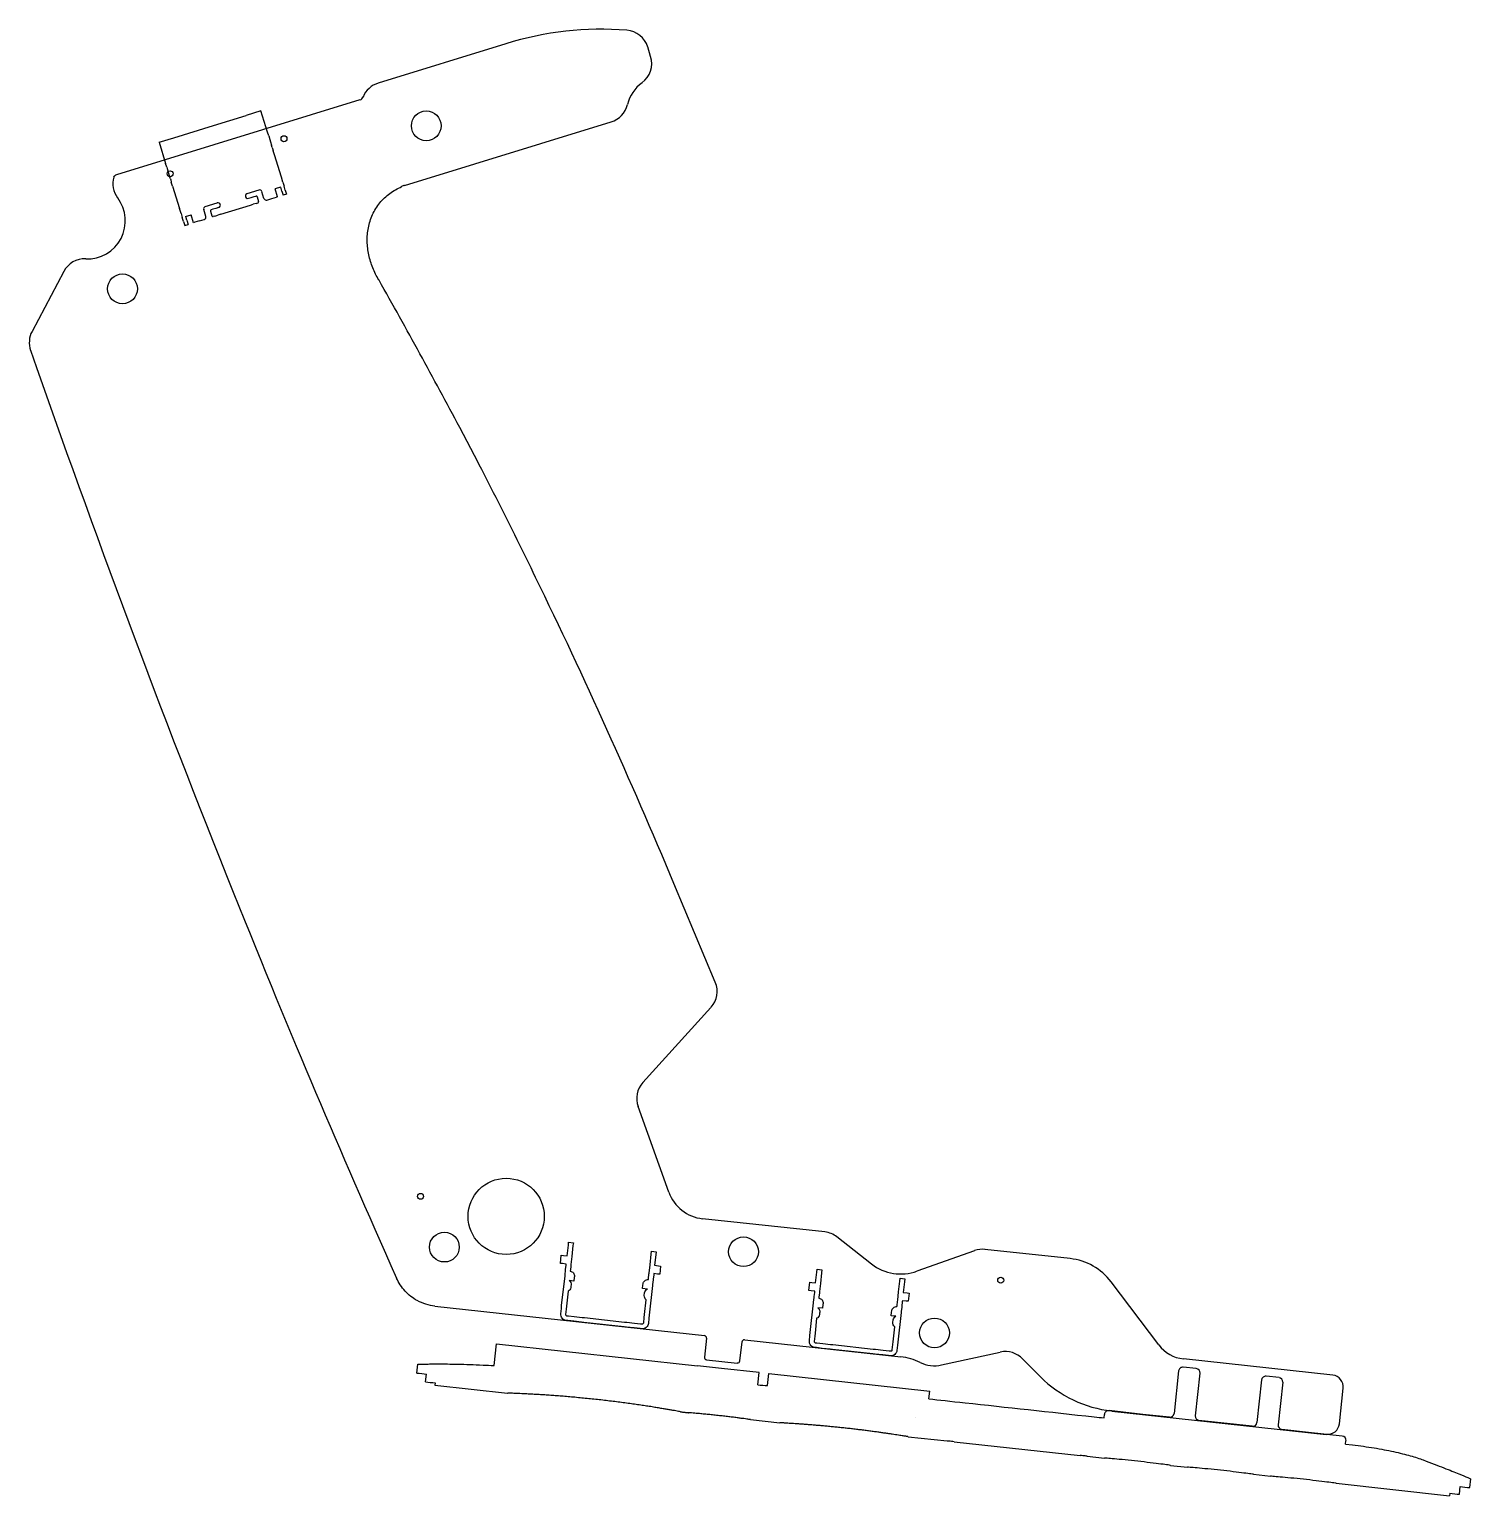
# Model space of a CAD drawing. Header units: millimetres. Extents: x -35 to 86, y -2 to 121.
import ezdxf

# ---------------------------------------------------------------- set-up
doc = ezdxf.new("R2010")
doc.units = ezdxf.units.MM
doc.layers.get('0').update_dxf_attribs({"linetype": 'CONTINUOUS'})

msp = doc.modelspace()

# ---------------------------------------------------------------- linework, layer by layer
for p, q in [((5.16, 119.75), (-5.56, 116.45)), ((17.32, 118.68), (17.08, 119.48)), ((-7.09, 115.04), (-27.53, 108.75)), ((-19.39, 112.89), (-16.64, 113.73)), ((-15.4, 114.11), (-16.64, 113.73)), ((-14.85, 112.34), (-15.4, 114.11)), ((-22.71, 111.86), (-19.4, 112.88)), ((-19.39, 112.89), (-19.4, 112.88)), ((-14.75, 112.01), (-14.85, 112.34)), ((-3.34, 107.86), (14.02, 113.2)), ((-23.96, 111.48), (-22.71, 111.86)), ((-23.96, 111.48), (-23.41, 109.7)), ((-14.75, 112.01), (-14.67, 111.72)), ((-14.67, 111.72), (-14.61, 111.53)), ((-14.61, 111.53), (-14.52, 111.24)), ((-14.46, 111.05), (-14.52, 111.24)), ((-14.46, 111.05), (-14.43, 110.96)), ((-14.43, 110.96), (-14.37, 110.77)), ((-23.31, 109.38), (-23.41, 109.7)), ((-14.27, 110.44), (-14.37, 110.77)), ((-13.69, 108.55), (-14.27, 110.44)), ((-23.31, 109.38), (-23.22, 109.09)), ((-23.22, 109.09), (-23.16, 108.9)), ((-23.16, 108.9), (-23.07, 108.61)), ((-23.01, 108.42), (-23.07, 108.61)), ((-23.01, 108.42), (-22.98, 108.33)), ((-22.98, 108.33), (-22.93, 108.13)), ((-13.56, 108.13), (-13.69, 108.55)), ((-22.83, 107.81), (-22.93, 108.13)), ((-22.83, 107.81), (-22.25, 105.92)), ((-15.57, 107.47), (-16.58, 107.16)), ((-15.15, 106.76), (-15.32, 107.33)), ((-13.75, 107.72), (-14.21, 107.57)), ((-14, 106.91), (-14.21, 107.57)), ((-13.75, 107.72), (-13.74, 107.71)), ((-13.64, 107.38), (-13.74, 107.71)), ((-13.64, 107.38), (-13.54, 107.05)), ((-13.56, 108.13), (-13.46, 107.79)), ((-13.25, 107.13), (-13.54, 107.05)), ((-13.36, 107.47), (-13.46, 107.79)), ((-13.36, 107.47), (-13.25, 107.13)), ((-22.11, 105.5), (-22.25, 105.92)), ((-20.08, 106.08), (-19.07, 106.39)), ((-19.44, 105.86), (-19.59, 105.81)), ((-19.19, 105.93), (-19.44, 105.86)), ((-18.96, 106.01), (-19.19, 105.93)), ((-18.78, 105.44), (-16.28, 106.2)), ((-16.46, 106.78), (-16.22, 106.85)), ((-16.28, 106.2), (-16.05, 106.28)), ((-16.22, 106.85), (-15.97, 106.93)), ((-15.8, 106.35), (-16.05, 106.28)), ((-15.97, 106.93), (-15.83, 106.97)), ((-15.8, 106.35), (-15.65, 106.4)), ((-15.72, 106.9), (-15.6, 106.52)), ((-14.9, 106.63), (-14.5, 106.75)), ((-14.5, 106.75), (-14.11, 106.87)), ((-14, 106.91), (-14.11, 106.87)), ((-22.11, 105.5), (-22.01, 105.16)), ((-21.91, 104.84), (-22.01, 105.16)), ((-21.91, 104.84), (-21.81, 104.5)), ((-21.73, 105.26), (-21.27, 105.4)), ((-21.73, 105.26), (-21.72, 105.25)), ((-21.62, 104.93), (-21.72, 105.25)), ((-21.62, 104.93), (-21.52, 104.59)), ((-21.06, 104.73), (-21.27, 105.4)), ((-20.95, 104.77), (-21.06, 104.73)), ((-20.57, 104.89), (-20.95, 104.77)), ((-20.57, 104.89), (-20.16, 105.01)), ((-20.03, 105.26), (-20.21, 105.83)), ((-19.64, 105.69), (-19.52, 105.31)), ((-19.27, 105.29), (-19.41, 105.24)), ((-19.27, 105.29), (-19.02, 105.36)), ((-18.78, 105.44), (-19.02, 105.36)), ((-21.81, 104.5), (-21.52, 104.59)), ((-31.96, 100.63), (-34.62, 95.61)), ((22.75, 40.98), (19.28, 49.27)), ((16.67, 32.56), (22.39, 38.86)), ((18.86, 23.35), (16.27, 30.54)), ((31.95, 20.01), (21.69, 21.12)), ((35.88, 17.32), (32.97, 19.6)), ((52.55, 17.77), (45.4, 18.54)), ((44.51, 18.44), (39.69, 16.71)), ((60, 10.53), (55.99, 15.82)), ((-0.79, 13.78), (21.84, 11.32)), ((22.01, 11.1), (21.84, 9.51)), ((4.18, 8.79), (4.37, 10.61)), ((4.37, 10.61), (21.27, 8.77)), ((24.82, 9.19), (25, 10.78)), ((25.22, 10.95), (38.32, 9.53)), ((41.74, 8.85), (46.68, 9.92)), ((-2.3, 8.16), (-2.22, 8.91)), ((23.26, 8.55), (21.27, 8.77)), ((22.02, 9.29), (24.6, 9.01)), ((48.57, 9.33), (50.06, 7.85)), ((63.14, 8.54), (62.05, 8.66)), ((74.6, 8), (62.07, 9.36)), ((-1.58, 7.43), (-1.51, 8.08)), ((26.44, 8.2), (23.26, 8.55)), ((26.33, 7.17), (26.44, 8.2)), ((27.13, 7.12), (27.24, 8.12)), ((27.24, 8.12), (40.76, 6.65)), ((61.66, 8.35), (61.28, 4.77)), ((63.45, 8.15), (63.06, 4.57)), ((68.62, 7.59), (68.23, 4.01)), ((70.1, 7.78), (69.01, 7.9)), ((70.41, 7.39), (70.02, 3.82)), ((-0.78, 7.34), (-0.8, 7.15)), ((-0.8, 7.15), (5.31, 6.48)), ((40.69, 6), (40.76, 6.65)), ((75.16, 3.91), (75.49, 6.89)), ((58.65, 4.7), (55.82, 5.01)), ((56.04, 4.98), (74.06, 3.02)), ((25.72, 4.26), (28.18, 3.99)), ((39.54, 4.43), (39.53, 4.43)), ((55.4, 4.4), (55.43, 4.7)), ((60.89, 4.46), (58.65, 4.7)), ((67.85, 3.7), (63.37, 4.19)), ((38.95, 2.82), (42.21, 2.47)), ((72.57, 3.19), (70.33, 3.43)), ((75.4, 2.88), (72.57, 3.19)), ((75.68, 2.19), (75.71, 2.49)), ((42.81, 2.4), (53.4, 1.25)), ((75.68, 2.19), (76.27, 2.13)), ((53.99, 1.18), (55.45, 1.03)), ((60.98, 0.42), (62.41, 0.27)), ((67.94, -0.33), (69.37, -0.49)), ((74.9, -1.09), (84.42, -2.13)), ((86.11, -1.45), (86.19, -0.71)), ((84.45, -1.93), (84.42, -2.13)), ((85.24, -2.01), (85.31, -1.37))]:
    msp.add_line(p, q)
for points in [[(17.19, 16.55), (17.27, 17.25), (17.36, 18.15), (17.39, 18.39), (17.79, 18.35), (17.76, 18.1), (17.66, 17.21), (17.98, 17.17), (18.15, 17.15), (18.16, 17.15), (18.09, 16.46), (18.08, 16.46), (17.91, 16.48), (17.59, 16.51), (17.58, 16.41), (17.54, 16.06), (17.53, 15.98), (17.49, 15.6), (17.48, 15.53), (17.21, 13.03), (17.18, 12.78), (17.13, 12.34, -0.414214), (16.58, 11.89), (16.43, 11.91), (15.94, 11.96), (15.29, 12.03), (15.09, 12.06), (11.71, 12.42), (11.51, 12.44), (10.87, 12.51), (10.37, 12.57), (10.22, 12.58, -0.414214), (9.78, 13.14), (9.83, 13.58), (9.85, 13.83), (10.13, 16.33), (10.13, 16.4), (10.18, 16.79), (10.18, 16.86), (10.22, 17.21), (10.23, 17.31), (9.91, 17.35), (9.74, 17.36), (9.74, 17.37), (9.81, 18.06), (9.82, 18.06), (9.99, 18.04), (10.31, 18.01), (10.41, 18.9), (10.43, 19.15), (10.83, 19.11), (10.8, 18.86), (10.71, 17.96), (10.63, 17.27), (10.62, 17.17), (10.58, 16.81), (10.57, 16.74), (10.57, 16.72, -0.414214), (10.92, 16.28), (10.91, 16.18), (10.88, 15.88), (10.48, 15.93, -0.267949), (10.65, 15.56), (10.63, 15.46), (10.62, 15.35, -0.267949), (10.39, 15.03), (10.25, 13.79), (10.22, 13.54), (10.18, 13.09, 0.414214), (10.26, 12.98), (10.41, 12.97), (10.91, 12.91), (11.56, 12.84), (11.76, 12.82), (15.14, 12.45), (15.33, 12.43), (15.98, 12.36), (16.48, 12.31), (16.63, 12.29, 0.414214), (16.74, 12.38), (16.79, 12.83), (16.81, 13.07), (16.95, 14.32, -0.267949), (16.79, 14.68), (16.81, 14.89, -0.267949), (17.05, 15.21), (16.65, 15.26), (16.68, 15.55), (16.69, 15.65, -0.414214), (17.13, 16.01), (17.13, 16.03), (17.14, 16.1), (17.18, 16.46)], [(38.07, 14.28), (38.14, 14.98), (38.24, 15.87), (38.27, 16.12), (38.67, 16.08), (38.64, 15.83), (38.54, 14.94), (38.86, 14.9), (39.03, 14.88), (39.04, 14.88), (38.96, 14.19), (38.95, 14.19), (38.78, 14.21), (38.47, 14.24), (38.45, 14.14), (38.42, 13.78), (38.41, 13.71), (38.37, 13.32), (38.36, 13.25), (38.09, 10.76), (38.06, 10.51), (38.01, 10.06, -0.414214), (37.46, 9.62), (37.31, 9.64), (36.81, 9.69), (36.17, 9.76), (35.97, 9.78), (32.59, 10.15), (32.39, 10.17), (31.74, 10.24), (31.25, 10.3), (31.1, 10.31, -0.414214), (30.65, 10.86), (30.7, 11.31), (30.73, 11.56), (31, 14.05), (31.01, 14.13), (31.05, 14.51), (31.06, 14.58), (31.1, 14.94), (31.11, 15.04), (30.79, 15.08), (30.62, 15.09), (30.61, 15.09), (30.69, 15.79), (30.7, 15.79), (30.87, 15.77), (31.18, 15.74), (31.28, 16.63), (31.31, 16.88), (31.71, 16.84), (31.68, 16.59), (31.58, 15.69), (31.51, 15), (31.5, 14.9), (31.46, 14.54), (31.45, 14.47), (31.45, 14.45, -0.414214), (31.8, 14.01), (31.79, 13.91), (31.76, 13.61), (31.36, 13.65, -0.267949), (31.52, 13.29), (31.51, 13.19), (31.5, 13.08, -0.267949), (31.26, 12.76), (31.13, 11.52), (31.1, 11.27), (31.05, 10.82, 0.414214), (31.14, 10.71), (31.29, 10.7), (31.79, 10.64), (32.43, 10.57), (32.63, 10.55), (36.01, 10.18), (36.21, 10.16), (36.86, 10.09), (37.35, 10.04), (37.5, 10.02, 0.414214), (37.61, 10.11), (37.66, 10.56), (37.69, 10.8), (37.82, 12.05, -0.267949), (37.66, 12.41), (37.69, 12.62, -0.267949), (37.92, 12.94), (37.52, 12.98), (37.56, 13.28), (37.57, 13.38, -0.414214), (38.01, 13.74), (38.01, 13.76), (38.02, 13.83), (38.06, 14.18)]]:
    msp.add_lwpolyline(points, format="xyb", close=True)
for centre, radius in [((-1.52, 112.86), 1.25), ((-13.47, 111.78), 0.25), ((-23.03, 108.84), 0.25), ((-27.03, 99.18), 1.25), ((5.19, 21.32), 3.2), ((-2, 23), 0.25), ((0, 18.74), 1.25), ((25.12, 18.35), 1.25), ((46.72, 15.96), 0.25), ((41.16, 11.53), 1.25)]:
    msp.add_circle(centre, radius)
for centre, radius, start, end in [((13.23, 93.53), 27.44, 85.6265, 107.1023), ((15.17, 118.89), 2, 17.1025, 85.6265), ((15.41, 118.09), 2, -53.7347, 17.1025), ((-4.97, 114.54), 2, 107.1023, 158.325), ((18.49, 113.9), 3.2, 126.2653, 166.4991), ((-7.2, 115.43), 0.4, 287.1023, 338.325), ((13.43, 115.11), 2, 287.1025, 346.4991), ((-25.84, 108.03), 2, 164.6113, 217.029), ((-27.42, 108.37), 0.4, 107.1023, 152.1023), ((-16.52, 106.97), 0.2, 107.1023, 287.1023), ((-15.52, 107.28), 0.2, 17.1023, 107.1023), ((-2.75, 105.95), 2, 107.1025, 115.0121), ((-29.99, 104.89), 3.2, -92.2455, 37.029), ((-20.02, 105.89), 0.2, 107.1023, 197.1023), ((-19.01, 106.2), 0.2, -72.8977, 107.1023), ((-14.96, 106.82), 0.2, 197.1023, 287.1023), ((-20.22, 105.2), 0.2, -72.8977, 17.1023), ((-30.2, 99.7), 2, 87.7545, 152.1023), ((-7.23, 98.91), 2, 29.5476, 30.6761), ((-32.86, 94.67), 2, 152.1023, 199.1642), ((20.91, 40.21), 2, -42.2088, 22.7595), ((18.15, 31.21), 2, 137.7912, 199.7912), ((22.05, 24.5), 3.4, 199.7912, 263.7912), ((31.74, 18.02), 2, 52.0676, 83.7912), ((45.19, 16.56), 2, 83.7912, 109.6978), ((38.34, 20.48), 4, 232.0676, 289.6978), ((52.01, 12.8), 5, 37.1925, 83.7912), ((21.81, 11.12), 0.2, -6.2088, 83.7912), ((25.19, 10.75), 0.2, 83.7912, 173.7912), ((47.11, 7.97), 2, 43.0352, 102.2971), ((62.39, 12.34), 3, 217.1925, 263.7912), ((22.04, 9.49), 0.2, 173.7912, 263.7912), ((24.62, 9.21), 0.2, 263.7912, 353.7912), ((37.78, 4.56), 5, 64.1704, 83.7912), ((41.16, 11.53), 2.75, 244.1704, 282.2971), ((62.01, 8.31), 0.35, 83.7912, 173.7912), ((57.12, 14.93), 10, 225.08, 263.7912), ((63.11, 8.19), 0.35, -6.2088, 83.7912), ((68.97, 7.55), 0.35, 83.7912, 173.7912), ((70.06, 7.43), 0.35, -6.2088, 83.7912), ((74.49, 7), 1, -6.2088, 83.7912), ((5.32, 6.6), 0.12, 263.7912, 268.0399), ((55.78, 4.66), 0.35, 83.7912, 173.7912), ((28.19, 4.11), 0.12, 263.7912, 266.8974), ((60.93, 4.81), 0.35, 263.7912, 353.7912), ((63.41, 4.54), 0.35, 173.7912, 263.7912), ((67.89, 4.05), 0.35, 263.7912, 353.7912), ((70.37, 3.78), 0.35, 173.7912, 263.7912), ((74.17, 4.02), 1, 263.7912, 353.7912), ((38.97, 2.94), 0.12, 260.6851, 263.7912), ((75.37, 2.53), 0.35, -6.2088, 83.7912)]:
    msp.add_arc(centre, radius, start, end)
for centre, major_axis, start_param, end_param in [((-15.8, 106.87), (0.0294, -0.0956), 1.570796, 3.141593), ((-15.68, 106.49), (0.0294, -0.0956), 0, 1.570796), ((-19.56, 105.72), (-0.0294, 0.0956), 0, 1.570796), ((-19.44, 105.34), (0.0294, -0.0956), 4.712389, 6.283185)]:
    msp.add_ellipse(centre, major_axis=major_axis, ratio=0.866025, start_param=start_param, end_param=end_param)
for points, knots in [([(-5.51, 99.93), (-5.7, 100.25), (-5.96, 100.76), (-6.21, 101.48), (-6.4, 102.21), (-6.52, 103.16), (-6.44, 104.12), (-6.25, 104.87), (-6.04, 105.41), (-5.77, 105.93), (-5.43, 106.4), (-5.03, 106.82), (-4.58, 107.2), (-4.11, 107.51), (-3.76, 107.68), (-3.59, 107.76)], [-1.018503, -1.018503, -1.018503, -1.018503, -0.893202, -0.830552, -0.767902, -0.642601, -0.5173, -0.45465, -0.392, -0.329349, -0.266699, -0.204049, -0.141398, -0.078748, -0.016098, -0.016098, -0.016098, -0.016098]), ([(19.28, 49.27), (17.46, 53.6), (13.71, 62.22), (8.72, 72.86), (5.07, 80.23), (3.21, 83.9), (2.12, 85.98), (1.02, 88.05), (-0.37, 90.64), (-2.61, 94.77), (-4.33, 97.85), (-5.49, 99.9)], [-1, -1, -1, -1, -0.7509041, -0.5018082, -0.3772603, -0.3149863, -0.2838494, -0.2527124, -0.1904384, -0.1281644, -0.0036165, -0.0036165, -0.0036165, -0.0036165]), ([(-34.75, 94.02), (-29.43, 78.73), (-23.77, 63.56), (-12.58, 35.72), (-9.01, 27.39), (-4.02, 16.14)], [-11.463523, -11.463523, -11.463523, -11.463523, -6.085975, -6.085975, -1.498982, -1.498982, -1.498982, -1.498982]), ([(-0.79, 13.78), (-1.31, 13.84), (-1.81, 14), (-2.66, 14.45), (-3, 14.73), (-3.6, 15.37), (-3.84, 15.74), (-4.02, 16.14)], [0, 0, 0, 0, 0.1562578, 0.1562578, 0.2876718, 0.2876718, 0.4190858, 0.4190858, 0.4190858, 0.4190858]), ([(-2.22, 8.91), (-2.22, 8.91), (-2.13, 8.91), (-1.95, 8.92), (-1.85, 8.92), (-1.74, 8.92), (-1.6, 8.92), (-1.46, 8.92), (-1.3, 8.93), (-1.12, 8.93), (-0.74, 8.93), (-0.29, 8.93), (0.25, 8.93), (0.52, 8.92), (0.82, 8.92), (1.14, 8.91), (1.45, 8.91), (1.79, 8.9), (2.14, 8.89), (2.49, 8.88), (2.86, 8.86), (3.25, 8.84), (3.55, 8.83), (3.86, 8.81), (4.18, 8.79)], [0, 0, 0, 0, 0.03125, 0.03125, 0.03125, 0.046875, 0.046875, 0.046875, 0.0625, 0.0625, 0.0625, 0.09375, 0.09375, 0.09375, 0.109375, 0.109375, 0.109375, 0.125, 0.125, 0.125, 0.140625, 0.140625, 0.140625, 0.1526658, 0.1526658, 0.1526658, 0.1526658]), ([(19.82, 4.92), (19.78, 4.93), (19.72, 4.94), (19.59, 4.96), (19.52, 4.97), (19.36, 5), (19.28, 5.02), (19.09, 5.05), (18.99, 5.07), (18.78, 5.1), (18.67, 5.12), (18.43, 5.16), (18.31, 5.18), (18.05, 5.23), (17.91, 5.25), (17.63, 5.29), (17.48, 5.32), (17.17, 5.37), (17.02, 5.39), (16.69, 5.44), (16.53, 5.46), (16.19, 5.51), (16.01, 5.54), (15.66, 5.59), (15.48, 5.61), (15.11, 5.66), (14.93, 5.69), (14.55, 5.74), (14.36, 5.76), (13.98, 5.81), (13.78, 5.83), (13.4, 5.88), (13.2, 5.9), (12.81, 5.94), (12.61, 5.96), (12.22, 6), (12.03, 6.02), (11.64, 6.06), (11.44, 6.08), (11.06, 6.12), (10.87, 6.14), (10.49, 6.17), (10.31, 6.18), (9.94, 6.22), (9.76, 6.23), (9.4, 6.26), (9.23, 6.27), (8.88, 6.29), (8.72, 6.31), (8.39, 6.33), (8.23, 6.34), (7.92, 6.36), (7.78, 6.37), (7.49, 6.38), (7.35, 6.39), (7.09, 6.4), (6.96, 6.41), (6.72, 6.42), (6.61, 6.43), (6.39, 6.44), (6.29, 6.44), (6.11, 6.45), (6.02, 6.45), (5.86, 6.46), (5.79, 6.46), (5.66, 6.47), (5.6, 6.47), (5.52, 6.47), (5.48, 6.47), (5.41, 6.48), (5.38, 6.48), (5.33, 6.48), (5.32, 6.48), (5.32, 6.48)], [0, 0, 0, 0, 0.059336, 0.059336, 0.118678, 0.118678, 0.17805, 0.17805, 0.237452, 0.237452, 0.29688, 0.29688, 0.356324, 0.356324, 0.415769, 0.415769, 0.475202, 0.475202, 0.534613, 0.534613, 0.593996, 0.593996, 0.653338, 0.653338, 0.712631, 0.712631, 0.771874, 0.771874, 0.831074, 0.831074, 0.89024, 0.89024, 0.949381, 0.949381, 1.008504, 1.008504, 1.067625, 1.067625, 1.126762, 1.126762, 1.185929, 1.185929, 1.245134, 1.245134, 1.30438, 1.30438, 1.363672, 1.363672, 1.423011, 1.423011, 1.482394, 1.482394, 1.54181, 1.54181, 1.601245, 1.601245, 1.660687, 1.660687, 1.720127, 1.720127, 1.779555, 1.779555, 1.83896, 1.83896, 1.898333, 1.898333, 1.957673, 1.957673, 2.004291, 2.004291, 2.074218, 2.074218, 2.144146, 2.144146, 2.144146, 2.144146]), ([(40.69, 6), (41.51, 5.91), (42.53, 5.8), (43.73, 5.67), (47.19, 5.3), (50.8, 4.9), (54.58, 4.49), (54.85, 4.46), (55.13, 4.43), (55.4, 4.4)], [0.5991439, 0.5991439, 0.5991439, 0.5991439, 0.625, 0.625, 0.625, 0.75, 0.75, 0.75, 0.7587592, 0.7587592, 0.7587592, 0.7587592]), ([(19.82, 4.92), (19.84, 4.92), (19.87, 4.91), (19.93, 4.9), (19.97, 4.9), (20.04, 4.89), (20.08, 4.89), (20.16, 4.88), (20.2, 4.87), (20.28, 4.86), (20.32, 4.86), (20.39, 4.85), (20.43, 4.85), (20.47, 4.84), (20.49, 4.84), (20.5, 4.84)], [0, 0, 0, 0, 0.01714429, 0.01714429, 0.02981321, 0.02981321, 0.0421301, 0.0421301, 0.05433886, 0.05433886, 0.06652033, 0.06652033, 0.07875115, 0.07875115, 0.08572146, 0.08572146, 0.08572146, 0.08572146]), ([(25.72, 4.26), (25.72, 4.26), (25.7, 4.26), (25.65, 4.27), (25.62, 4.27), (25.52, 4.29), (25.46, 4.3), (25.32, 4.31), (25.24, 4.33), (25.05, 4.35), (24.95, 4.36), (24.73, 4.39), (24.61, 4.41), (24.36, 4.44), (24.23, 4.46), (23.95, 4.49), (23.81, 4.51), (23.51, 4.54), (23.36, 4.56), (23.06, 4.59), (22.9, 4.61), (22.6, 4.64), (22.44, 4.66), (22.14, 4.69), (21.99, 4.7), (21.7, 4.73), (21.56, 4.75), (21.29, 4.77), (21.16, 4.78), (20.94, 4.8), (20.85, 4.81), (20.67, 4.83), (20.58, 4.84), (20.5, 4.84)], [0.7292782, 0.7292782, 0.7292782, 0.7292782, 0.7758509, 0.7758509, 0.8224796, 0.8224796, 0.8690982, 0.8690982, 0.9157009, 0.9157009, 0.9622816, 0.9622816, 1.0088265, 1.0088265, 1.0553377, 1.0553377, 1.1018078, 1.1018078, 1.1482459, 1.1482459, 1.1946641, 1.1946641, 1.2410739, 1.2410739, 1.2874992, 1.2874992, 1.3339468, 1.3339468, 1.3804318, 1.3804318, 1.4194951, 1.4194951, 1.4585583, 1.4585583, 1.4585583, 1.4585583]), ([(38.95, 2.82), (38.95, 2.82), (38.94, 2.82), (38.92, 2.83), (38.9, 2.83), (38.86, 2.84), (38.83, 2.84), (38.76, 2.85), (38.72, 2.86), (38.63, 2.87), (38.58, 2.88), (38.47, 2.9), (38.41, 2.91), (38.28, 2.93), (38.21, 2.94), (38.05, 2.96), (37.97, 2.98), (37.8, 3), (37.71, 3.02), (37.52, 3.04), (37.43, 3.06), (37.22, 3.09), (37.11, 3.1), (36.89, 3.14), (36.78, 3.15), (36.55, 3.19), (36.42, 3.2), (36.18, 3.24), (36.05, 3.25), (35.79, 3.29), (35.66, 3.3), (35.4, 3.34), (35.26, 3.36), (34.99, 3.39), (34.85, 3.41), (34.57, 3.44), (34.43, 3.46), (34.14, 3.49), (34, 3.51), (33.72, 3.54), (33.57, 3.55), (33.29, 3.58), (33.14, 3.6), (32.86, 3.63), (32.72, 3.64), (32.43, 3.67), (32.3, 3.68), (32.02, 3.71), (31.88, 3.72), (31.61, 3.75), (31.48, 3.76), (31.22, 3.78), (31.09, 3.79), (30.84, 3.81), (30.71, 3.82), (30.47, 3.84), (30.36, 3.85), (30.13, 3.87), (30.02, 3.88), (29.81, 3.89), (29.71, 3.9), (29.51, 3.91), (29.42, 3.92), (29.24, 3.93), (29.16, 3.93), (29, 3.94), (28.92, 3.95), (28.79, 3.96), (28.72, 3.96), (28.6, 3.97), (28.55, 3.97), (28.45, 3.98), (28.41, 3.98), (28.31, 3.99), (28.26, 3.99), (28.2, 3.99), (28.18, 3.99), (28.18, 3.99)], [-0.798741, -0.798741, -0.798741, -0.798741, -0.758127, -0.758127, -0.717465, -0.717465, -0.676799, -0.676799, -0.636126, -0.636126, -0.595443, -0.595443, -0.554749, -0.554749, -0.514049, -0.514049, -0.473344, -0.473344, -0.432637, -0.432637, -0.391929, -0.391929, -0.351227, -0.351227, -0.310538, -0.310538, -0.269865, -0.269865, -0.229209, -0.229209, -0.188571, -0.188571, -0.147952, -0.147952, -0.107354, -0.107354, -0.066773, -0.066773, -0.026204, -0.026204, 0.014362, 0.014362, 0.054927, 0.054927, 0.095495, 0.095495, 0.136072, 0.136072, 0.176664, 0.176664, 0.217277, 0.217277, 0.25791, 0.25791, 0.29856, 0.29856, 0.339228, 0.339228, 0.379913, 0.379913, 0.420612, 0.420612, 0.461319, 0.461319, 0.502027, 0.502027, 0.542732, 0.542732, 0.583434, 0.583434, 0.62413, 0.62413, 0.664818, 0.664818, 0.731777, 0.731777, 0.798736, 0.798736, 0.798736, 0.798736]), ([(42.81, 2.4), (42.74, 2.41), (42.66, 2.42), (42.51, 2.43), (42.44, 2.44), (42.34, 2.45), (42.29, 2.46), (42.24, 2.46), (42.23, 2.46), (42.22, 2.46), (42.22, 2.46), (42.22, 2.47), (42.21, 2.47)], [-0.36162016, -0.36162016, -0.36162016, -0.36162016, -0.3390189, -0.3390189, -0.31641764, -0.31641764, -0.29381638, -0.29381638, -0.28216947, -0.28216947, -0.28216947, -0.27678825, -0.27678825, -0.27678825, -0.27678825]), ([(53.99, 1.18), (53.99, 1.18), (53.99, 1.18), (53.98, 1.19), (53.98, 1.19), (53.97, 1.19), (53.92, 1.19), (53.87, 1.2), (53.77, 1.21), (53.7, 1.22), (53.55, 1.23), (53.47, 1.24), (53.4, 1.25)], [-0.08483191, -0.08483191, -0.08483191, -0.08483191, -0.07945069, -0.07945069, -0.07945069, -0.06780378, -0.06780378, -0.04520252, -0.04520252, -0.02260126, -0.02260126, 0, 0, 0, 0]), ([(76.27, 2.13), (76.88, 2.06), (77.49, 1.98), (78.65, 1.79), (79.21, 1.68), (80.23, 1.46), (80.7, 1.34), (81.54, 1.11), (81.9, 0.99), (82.2, 0.87)], [-0.734521, -0.734521, -0.734521, -0.734521, -0.5503893, -0.5503893, -0.367488, -0.367488, -0.1842921, -0.1842921, 0, 0, 0, 0]), ([(60.98, 0.42), (60.98, 0.42), (60.98, 0.42), (60.97, 0.42), (60.95, 0.43), (60.88, 0.44), (60.63, 0.47), (60.42, 0.5), (59.93, 0.56), (59.62, 0.6), (58.94, 0.68), (58.57, 0.73), (57.88, 0.8), (57.51, 0.84), (56.82, 0.91), (56.51, 0.93), (56.02, 0.98), (55.81, 1), (55.56, 1.02), (55.49, 1.02), (55.47, 1.02), (55.46, 1.02), (55.46, 1.02), (55.45, 1.03)], [0.4314739, 0.4314739, 0.4314739, 0.4314739, 0.442853, 0.442853, 0.442853, 0.52404, 0.52404, 0.6288251, 0.6288251, 0.7336675, 0.7336675, 0.83851, 0.83851, 0.9433325, 0.9433325, 1.048155, 1.048155, 1.15296, 1.15296, 1.234167, 1.234167, 1.234167, 1.2455461, 1.2455461, 1.2455461, 1.2455461]), ([(67.94, -0.33), (67.94, -0.33), (67.94, -0.33), (67.93, -0.33), (67.91, -0.33), (67.84, -0.32), (67.59, -0.29), (67.38, -0.26), (66.89, -0.19), (66.58, -0.16), (65.9, -0.07), (65.53, -0.03), (64.84, 0.04), (64.46, 0.08), (63.78, 0.15), (63.47, 0.18), (62.98, 0.22), (62.77, 0.24), (62.52, 0.26), (62.45, 0.27), (62.42, 0.27), (62.42, 0.27), (62.42, 0.27), (62.41, 0.27)], [0.4314739, 0.4314739, 0.4314739, 0.4314739, 0.442853, 0.442853, 0.442853, 0.52404, 0.52404, 0.6288251, 0.6288251, 0.7336675, 0.7336675, 0.83851, 0.83851, 0.9433325, 0.9433325, 1.048155, 1.048155, 1.15296, 1.15296, 1.234167, 1.234167, 1.234167, 1.2455461, 1.2455461, 1.2455461, 1.2455461]), ([(82.2, 0.87), (82.86, 0.63), (83.43, 0.41), (83.93, 0.21), (84.43, 0.01), (84.85, -0.15), (85.18, -0.29), (85.85, -0.57), (86.19, -0.71), (86.19, -0.71)], [0.0000012, 0.0000012, 0.0000012, 0.0000012, 0.25, 0.25, 0.25, 0.5, 0.5, 0.5, 1, 1, 1, 1]), ([(74.9, -1.09), (74.9, -1.09), (74.9, -1.09), (74.89, -1.09), (74.87, -1.09), (74.8, -1.08), (74.55, -1.04), (74.34, -1.01), (73.85, -0.95), (73.54, -0.91), (72.86, -0.83), (72.49, -0.79), (71.79, -0.71), (71.42, -0.68), (70.74, -0.61), (70.43, -0.58), (69.94, -0.54), (69.73, -0.52), (69.47, -0.5), (69.41, -0.49), (69.38, -0.49), (69.38, -0.49), (69.38, -0.49), (69.37, -0.49)], [0.4314739, 0.4314739, 0.4314739, 0.4314739, 0.442853, 0.442853, 0.442853, 0.52404, 0.52404, 0.6288251, 0.6288251, 0.7336675, 0.7336675, 0.83851, 0.83851, 0.9433325, 0.9433325, 1.048155, 1.048155, 1.15296, 1.15296, 1.234167, 1.234167, 1.234167, 1.2455461, 1.2455461, 1.2455461, 1.2455461])]:
    msp.add_open_spline(points, degree=3, knots=knots)
for points in [[(-2.3, 8.16), (-2.04, 8.14), (-1.77, 8.11), (-1.51, 8.08)], [(-1.58, 7.43), (-1.31, 7.4), (-1.05, 7.37), (-0.78, 7.34)], [(26.33, 7.17), (26.6, 7.15), (26.86, 7.13), (27.13, 7.12)], [(84.45, -1.93), (84.71, -1.96), (84.98, -1.99), (85.24, -2.01)], [(85.31, -1.37), (85.58, -1.4), (85.84, -1.43), (86.11, -1.45)]]:
    msp.add_open_spline(points, degree=3)

doc.saveas('drawing.dxf')
